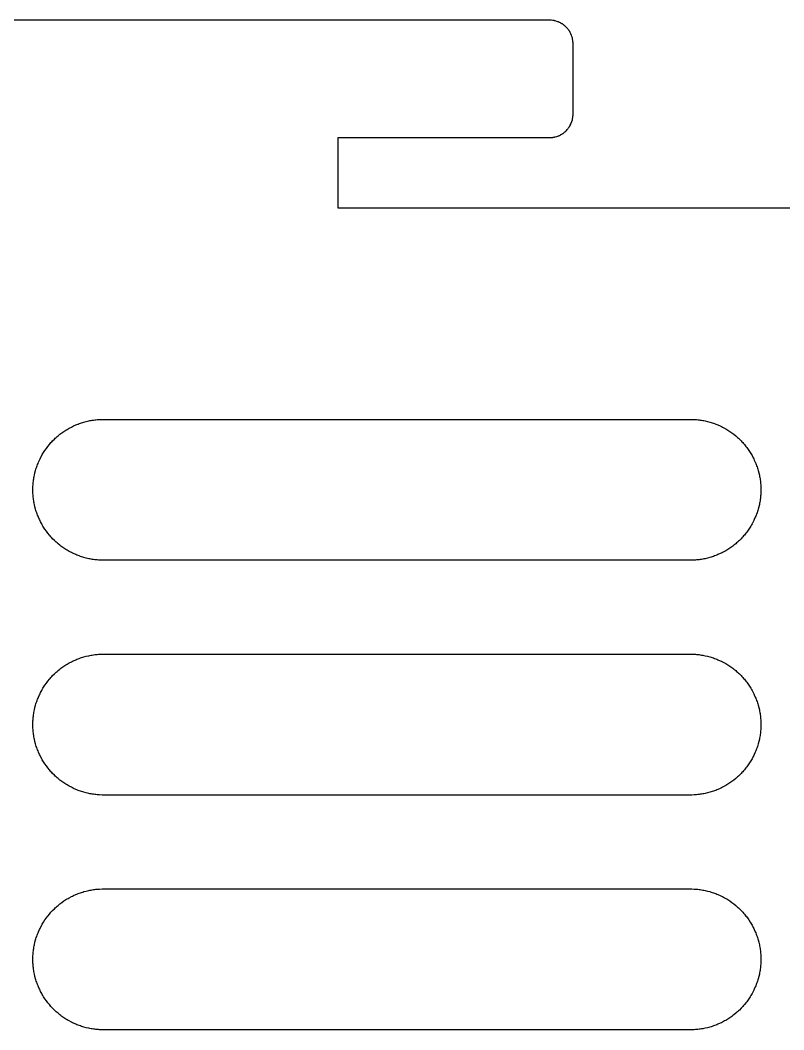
# Model space of a CAD drawing. Header units: metres. Extents: x 0 to 195, y 0 to 100.
# Drawn here: x 21.46 to 53.98, y 57 to 100 of the extents above; entities that cross this region are included whole.
import ezdxf

# ---------------------------------------------------------------- set-up
doc = ezdxf.new("R2010")
doc.units = ezdxf.units.M

msp = doc.modelspace()

# ---------------------------------------------------------------- linework, layer by layer
for p, q in [((44.0176, 100), (8, 100)), ((44.0352, 99.999), (44.0176, 100)), ((44.0527, 99.999), (44.0352, 99.999)), ((44.0693, 99.998), (44.0527, 99.999)), ((44.1396, 99.9902), (44.0693, 99.998)), ((44.1562, 99.9873), (44.1396, 99.9902)), ((44.1738, 99.9844), (44.1562, 99.9873)), ((44.1904, 99.9814), (44.1738, 99.9844)), ((44.208, 99.9785), (44.1904, 99.9814)), ((44.2246, 99.9746), (44.208, 99.9785)), ((44.2422, 99.9707), (44.2246, 99.9746)), ((44.3086, 99.9512), (44.2422, 99.9707)), ((44.3584, 99.9336), (44.3086, 99.9512)), ((44.375, 99.9268), (44.3584, 99.9336)), ((44.3906, 99.9209), (44.375, 99.9268)), ((44.4062, 99.9131), (44.3906, 99.9209)), ((44.4229, 99.9062), (44.4062, 99.9131)), ((44.4697, 99.8828), (44.4229, 99.9062)), ((44.4844, 99.875), (44.4697, 99.8828)), ((44.5, 99.8662), (44.4844, 99.875)), ((44.5146, 99.8574), (44.5, 99.8662)), ((44.5303, 99.8477), (44.5146, 99.8574)), ((44.5449, 99.8389), (44.5303, 99.8477)), ((44.5596, 99.8291), (44.5449, 99.8389)), ((44.5732, 99.8193), (44.5596, 99.8291)), ((44.5879, 99.8086), (44.5732, 99.8193)), ((44.6016, 99.7988), (44.5879, 99.8086)), ((44.6289, 99.7773), (44.6016, 99.7988)), ((44.6426, 99.7656), (44.6289, 99.7773)), ((44.6562, 99.7549), (44.6426, 99.7656)), ((44.6943, 99.7197), (44.6562, 99.7549)), ((44.7197, 99.6943), (44.6943, 99.7197)), ((44.7549, 99.6562), (44.7197, 99.6943)), ((44.7656, 99.6426), (44.7549, 99.6562)), ((44.7773, 99.6289), (44.7656, 99.6426)), ((44.7988, 99.6016), (44.7773, 99.6289)), ((44.8086, 99.5879), (44.7988, 99.6016)), ((44.8193, 99.5732), (44.8086, 99.5879)), ((44.8291, 99.5596), (44.8193, 99.5732)), ((44.8389, 99.5449), (44.8291, 99.5596)), ((44.8477, 99.5303), (44.8389, 99.5449)), ((44.8574, 99.5146), (44.8477, 99.5303)), ((44.8662, 99.5), (44.8574, 99.5146)), ((44.875, 99.4844), (44.8662, 99.5)), ((44.8828, 99.4697), (44.875, 99.4844)), ((44.9062, 99.4229), (44.8828, 99.4697)), ((44.9131, 99.4062), (44.9062, 99.4229)), ((44.9209, 99.3906), (44.9131, 99.4062)), ((44.9268, 99.375), (44.9209, 99.3906)), ((44.9336, 99.3584), (44.9268, 99.375)), ((44.9512, 99.3086), (44.9336, 99.3584)), ((44.9707, 99.2422), (44.9512, 99.3086)), ((44.9746, 99.2246), (44.9707, 99.2422)), ((44.9785, 99.208), (44.9746, 99.2246)), ((44.9814, 99.1904), (44.9785, 99.208)), ((44.9844, 99.1738), (44.9814, 99.1904)), ((44.9873, 99.1562), (44.9844, 99.1738)), ((44.9902, 99.1396), (44.9873, 99.1562)), ((44.998, 99.0693), (44.9902, 99.1396)), ((44.999, 99.0527), (44.998, 99.0693)), ((44.999, 99.0352), (44.999, 99.0527)), ((45, 99.0176), (44.999, 99.0352)), ((45, 95.9824), (45, 99.0176)), ((44.9902, 95.8604), (44.998, 95.9307)), ((44.998, 95.9307), (44.999, 95.9473)), ((44.999, 95.9648), (45, 95.9824)), ((44.999, 95.9473), (44.999, 95.9648)), ((44.8389, 95.4551), (44.8477, 95.4697)), ((44.8477, 95.4697), (44.8574, 95.4854)), ((44.8574, 95.4854), (44.8662, 95.5)), ((44.8662, 95.5), (44.875, 95.5156)), ((44.875, 95.5156), (44.8828, 95.5303)), ((44.8828, 95.5303), (44.9062, 95.5771)), ((44.9062, 95.5771), (44.9131, 95.5938)), ((44.9131, 95.5938), (44.9209, 95.6094)), ((44.9209, 95.6094), (44.9268, 95.625)), ((44.9268, 95.625), (44.9336, 95.6416)), ((44.9336, 95.6416), (44.9512, 95.6914)), ((44.9512, 95.6914), (44.9707, 95.7578)), ((44.9707, 95.7578), (44.9746, 95.7754)), ((44.9746, 95.7754), (44.9785, 95.792)), ((44.9785, 95.792), (44.9814, 95.8096)), ((44.9814, 95.8096), (44.9844, 95.8262)), ((44.9844, 95.8262), (44.9873, 95.8438)), ((44.9873, 95.8438), (44.9902, 95.8604)), ((44.2422, 95.0293), (44.3086, 95.0488)), ((44.3086, 95.0488), (44.3584, 95.0664)), ((44.3584, 95.0664), (44.375, 95.0732)), ((44.375, 95.0732), (44.3906, 95.0791)), ((44.3906, 95.0791), (44.4062, 95.0869)), ((44.4062, 95.0869), (44.4229, 95.0938)), ((44.4229, 95.0938), (44.4697, 95.1172)), ((44.4697, 95.1172), (44.4844, 95.125)), ((44.4844, 95.125), (44.5, 95.1338)), ((44.5, 95.1338), (44.5146, 95.1426)), ((44.5146, 95.1426), (44.5303, 95.1523)), ((44.5303, 95.1523), (44.5449, 95.1611)), ((44.5449, 95.1611), (44.5596, 95.1709)), ((44.5596, 95.1709), (44.5732, 95.1807)), ((44.5732, 95.1807), (44.5879, 95.1914)), ((44.5879, 95.1914), (44.6016, 95.2012)), ((44.6016, 95.2012), (44.6289, 95.2227)), ((44.6289, 95.2227), (44.6426, 95.2344)), ((44.6426, 95.2344), (44.6562, 95.2451)), ((44.6562, 95.2451), (44.6943, 95.2803)), ((44.6943, 95.2803), (44.7197, 95.3057)), ((44.7197, 95.3057), (44.7549, 95.3438)), ((44.7549, 95.3438), (44.7656, 95.3574)), ((44.7656, 95.3574), (44.7773, 95.3711)), ((44.7773, 95.3711), (44.7988, 95.3984)), ((44.7988, 95.3984), (44.8086, 95.4121)), ((44.8086, 95.4121), (44.8193, 95.4268)), ((44.8193, 95.4268), (44.8291, 95.4404)), ((44.8291, 95.4404), (44.8389, 95.4551)), ((35, 92), (35, 95)), ((35, 95), (44.0176, 95)), ((44.0176, 95), (44.0352, 95.001)), ((44.0352, 95.001), (44.0527, 95.001)), ((44.0527, 95.001), (44.0693, 95.002)), ((44.0693, 95.002), (44.1396, 95.0098)), ((44.1396, 95.0098), (44.1562, 95.0127)), ((44.1562, 95.0127), (44.1738, 95.0156)), ((44.1738, 95.0156), (44.1904, 95.0186)), ((44.1904, 95.0186), (44.208, 95.0215)), ((44.208, 95.0215), (44.2246, 95.0254)), ((44.2246, 95.0254), (44.2422, 95.0293)), ((55, 92), (35, 92)), ((24.7383, 82.9883), (24.791, 82.9932)), ((24.791, 82.9932), (24.8428, 82.9961)), ((24.8428, 82.9961), (24.9473, 83)), ((24.9473, 83), (50.0527, 83)), ((50.0527, 83), (50.1572, 82.9961)), ((50.1572, 82.9961), (50.209, 82.9932)), ((50.209, 82.9932), (50.2617, 82.9883)), ((23.4102, 82.5439), (23.4551, 82.5713)), ((23.4551, 82.5713), (23.5, 82.5977)), ((23.5, 82.5977), (23.5459, 82.624)), ((23.5459, 82.624), (23.6377, 82.6729)), ((23.6377, 82.6729), (23.6846, 82.6963)), ((23.6846, 82.6963), (23.7324, 82.7188)), ((23.7324, 82.7188), (23.8281, 82.7617)), ((23.8281, 82.7617), (23.876, 82.7812)), ((23.876, 82.7812), (23.9248, 82.8008)), ((23.9248, 82.8008), (23.9736, 82.8193)), ((23.9736, 82.8193), (24.0234, 82.8369)), ((24.0234, 82.8369), (24.0732, 82.8535)), ((24.0732, 82.8535), (24.123, 82.8691)), ((24.123, 82.8691), (24.1729, 82.8838)), ((24.1729, 82.8838), (24.2744, 82.9111)), ((24.2744, 82.9111), (24.376, 82.9346)), ((24.376, 82.9346), (24.4277, 82.9453)), ((24.4277, 82.9453), (24.4795, 82.9541)), ((24.4795, 82.9541), (24.5303, 82.9629)), ((24.5303, 82.9629), (24.582, 82.9707)), ((24.582, 82.9707), (24.6348, 82.9775)), ((24.6348, 82.9775), (24.6865, 82.9834)), ((24.6865, 82.9834), (24.7383, 82.9883)), ((50.2617, 82.9883), (50.3135, 82.9834)), ((50.3135, 82.9834), (50.3652, 82.9775)), ((50.3652, 82.9775), (50.418, 82.9707)), ((50.418, 82.9707), (50.4697, 82.9629)), ((50.4697, 82.9629), (50.5205, 82.9541)), ((50.5205, 82.9541), (50.5723, 82.9453)), ((50.5723, 82.9453), (50.624, 82.9346)), ((50.624, 82.9346), (50.7256, 82.9111)), ((50.7256, 82.9111), (50.8271, 82.8838)), ((50.8271, 82.8838), (50.877, 82.8691)), ((50.877, 82.8691), (50.9268, 82.8535)), ((50.9268, 82.8535), (50.9766, 82.8369)), ((50.9766, 82.8369), (51.0264, 82.8193)), ((51.0264, 82.8193), (51.0752, 82.8008)), ((51.0752, 82.8008), (51.124, 82.7812)), ((51.124, 82.7812), (51.1719, 82.7617)), ((51.1719, 82.7617), (51.2676, 82.7188)), ((51.2676, 82.7188), (51.3154, 82.6963)), ((51.3154, 82.6963), (51.3623, 82.6729)), ((51.3623, 82.6729), (51.4541, 82.624)), ((51.4541, 82.624), (51.5, 82.5977)), ((51.5, 82.5977), (51.5449, 82.5713)), ((51.5449, 82.5713), (51.5898, 82.5439)), ((22.8418, 82.084), (22.916, 82.1582)), ((22.916, 82.1582), (22.9541, 82.1943)), ((22.9541, 82.1943), (22.9922, 82.2295)), ((22.9922, 82.2295), (23.0322, 82.2637)), ((23.0322, 82.2637), (23.0713, 82.2979)), ((23.0713, 82.2979), (23.1533, 82.3643)), ((23.1533, 82.3643), (23.1943, 82.3955)), ((23.1943, 82.3955), (23.2363, 82.4268)), ((23.2363, 82.4268), (23.3223, 82.4873)), ((23.3223, 82.4873), (23.4102, 82.5439)), ((51.5898, 82.5439), (51.6777, 82.4873)), ((51.6777, 82.4873), (51.7637, 82.4268)), ((51.7637, 82.4268), (51.8057, 82.3955)), ((51.8057, 82.3955), (51.8467, 82.3643)), ((51.8467, 82.3643), (51.9287, 82.2979)), ((51.9287, 82.2979), (51.9678, 82.2637)), ((51.9678, 82.2637), (52.0078, 82.2295)), ((52.0078, 82.2295), (52.0459, 82.1943)), ((52.0459, 82.1943), (52.084, 82.1582)), ((52.084, 82.1582), (52.1582, 82.084)), ((22.5127, 81.6777), (22.5732, 81.7637)), ((22.5732, 81.7637), (22.6045, 81.8057)), ((22.6045, 81.8057), (22.6357, 81.8467)), ((22.6357, 81.8467), (22.7021, 81.9287)), ((22.7021, 81.9287), (22.7363, 81.9678)), ((22.7363, 81.9678), (22.7705, 82.0078)), ((22.7705, 82.0078), (22.8057, 82.0459)), ((22.8057, 82.0459), (22.8418, 82.084)), ((52.1582, 82.084), (52.1943, 82.0459)), ((52.1943, 82.0459), (52.2295, 82.0078)), ((52.2295, 82.0078), (52.2637, 81.9678)), ((52.2637, 81.9678), (52.2979, 81.9287)), ((52.2979, 81.9287), (52.3643, 81.8467)), ((52.3643, 81.8467), (52.3955, 81.8057)), ((52.3955, 81.8057), (52.4268, 81.7637)), ((52.4268, 81.7637), (52.4873, 81.6777)), ((22.2812, 81.2676), (22.3037, 81.3154)), ((22.3037, 81.3154), (22.3271, 81.3623)), ((22.3271, 81.3623), (22.376, 81.4541)), ((22.376, 81.4541), (22.4023, 81.5)), ((22.4023, 81.5), (22.4287, 81.5449)), ((22.4287, 81.5449), (22.4561, 81.5898)), ((22.4561, 81.5898), (22.5127, 81.6777)), ((52.4873, 81.6777), (52.5439, 81.5898)), ((52.5439, 81.5898), (52.5713, 81.5449)), ((52.5713, 81.5449), (52.5977, 81.5)), ((52.5977, 81.5), (52.624, 81.4541)), ((52.624, 81.4541), (52.6729, 81.3623)), ((52.6729, 81.3623), (52.6963, 81.3154)), ((52.6963, 81.3154), (52.7188, 81.2676)), ((22.1162, 80.8271), (22.1309, 80.877)), ((22.1309, 80.877), (22.1465, 80.9268)), ((22.1465, 80.9268), (22.1631, 80.9766)), ((22.1631, 80.9766), (22.1807, 81.0264)), ((22.1807, 81.0264), (22.1992, 81.0752)), ((22.1992, 81.0752), (22.2188, 81.124)), ((22.2188, 81.124), (22.2383, 81.1719)), ((22.2383, 81.1719), (22.2812, 81.2676)), ((52.7188, 81.2676), (52.7617, 81.1719)), ((52.7617, 81.1719), (52.7812, 81.124)), ((52.7812, 81.124), (52.8008, 81.0752)), ((52.8008, 81.0752), (52.8193, 81.0264)), ((52.8193, 81.0264), (52.8369, 80.9766)), ((52.8369, 80.9766), (52.8535, 80.9268)), ((52.8535, 80.9268), (52.8691, 80.877)), ((52.8691, 80.877), (52.8838, 80.8271)), ((22.0225, 80.3652), (22.0293, 80.418)), ((22.0293, 80.418), (22.0371, 80.4697)), ((22.0371, 80.4697), (22.0459, 80.5205)), ((22.0459, 80.5205), (22.0547, 80.5723)), ((22.0547, 80.5723), (22.0654, 80.624)), ((22.0654, 80.624), (22.0889, 80.7256)), ((22.0889, 80.7256), (22.1162, 80.8271)), ((52.8838, 80.8271), (52.9111, 80.7256)), ((52.9111, 80.7256), (52.9346, 80.624)), ((52.9346, 80.624), (52.9453, 80.5723)), ((52.9453, 80.5723), (52.9541, 80.5205)), ((52.9541, 80.5205), (52.9629, 80.4697)), ((52.9629, 80.4697), (52.9707, 80.418)), ((52.9707, 80.418), (52.9775, 80.3652)), ((22, 80.0527), (22.0039, 80.1572)), ((22, 79.9473), (22, 80.0527)), ((22.0039, 80.1572), (22.0068, 80.209)), ((22.0068, 80.209), (22.0117, 80.2617)), ((22.0117, 80.2617), (22.0166, 80.3135)), ((22.0166, 80.3135), (22.0225, 80.3652)), ((52.9775, 80.3652), (52.9834, 80.3135)), ((52.9834, 80.3135), (52.9883, 80.2617)), ((52.9883, 80.2617), (52.9932, 80.209)), ((52.9932, 80.209), (52.9961, 80.1572)), ((52.9961, 80.1572), (53, 80.0527)), ((53, 80.0527), (53, 79.9473)), ((22.0039, 79.8428), (22, 79.9473)), ((22.0068, 79.791), (22.0039, 79.8428)), ((22.0117, 79.7383), (22.0068, 79.791)), ((22.0166, 79.6865), (22.0117, 79.7383)), ((22.0225, 79.6348), (22.0166, 79.6865)), ((22.0293, 79.582), (22.0225, 79.6348)), ((22.0371, 79.5303), (22.0293, 79.582)), ((52.9707, 79.582), (52.9629, 79.5303)), ((52.9775, 79.6348), (52.9707, 79.582)), ((52.9834, 79.6865), (52.9775, 79.6348)), ((52.9883, 79.7383), (52.9834, 79.6865)), ((52.9932, 79.791), (52.9883, 79.7383)), ((52.9961, 79.8428), (52.9932, 79.791)), ((53, 79.9473), (52.9961, 79.8428)), ((22.0459, 79.4795), (22.0371, 79.5303)), ((22.0547, 79.4277), (22.0459, 79.4795)), ((22.0654, 79.376), (22.0547, 79.4277)), ((22.0889, 79.2744), (22.0654, 79.376)), ((22.1162, 79.1729), (22.0889, 79.2744)), ((22.1309, 79.123), (22.1162, 79.1729)), ((22.1465, 79.0732), (22.1309, 79.123)), ((52.8691, 79.123), (52.8535, 79.0732)), ((52.8838, 79.1729), (52.8691, 79.123)), ((52.9111, 79.2744), (52.8838, 79.1729)), ((52.9346, 79.376), (52.9111, 79.2744)), ((52.9453, 79.4277), (52.9346, 79.376)), ((52.9541, 79.4795), (52.9453, 79.4277)), ((52.9629, 79.5303), (52.9541, 79.4795)), ((22.1631, 79.0234), (22.1465, 79.0732)), ((22.1807, 78.9736), (22.1631, 79.0234)), ((22.1992, 78.9248), (22.1807, 78.9736)), ((22.2188, 78.876), (22.1992, 78.9248)), ((22.2383, 78.8281), (22.2188, 78.876)), ((22.2812, 78.7324), (22.2383, 78.8281)), ((22.3037, 78.6846), (22.2812, 78.7324)), ((52.7188, 78.7324), (52.6963, 78.6846)), ((52.7617, 78.8281), (52.7188, 78.7324)), ((52.7812, 78.876), (52.7617, 78.8281)), ((52.8008, 78.9248), (52.7812, 78.876)), ((52.8193, 78.9736), (52.8008, 78.9248)), ((52.8369, 79.0234), (52.8193, 78.9736)), ((52.8535, 79.0732), (52.8369, 79.0234)), ((22.3271, 78.6377), (22.3037, 78.6846)), ((22.376, 78.5459), (22.3271, 78.6377)), ((22.4023, 78.5), (22.376, 78.5459)), ((22.4287, 78.4551), (22.4023, 78.5)), ((22.4561, 78.4102), (22.4287, 78.4551)), ((22.5127, 78.3223), (22.4561, 78.4102)), ((22.5732, 78.2363), (22.5127, 78.3223)), ((52.4873, 78.3223), (52.4268, 78.2363)), ((52.5439, 78.4102), (52.4873, 78.3223)), ((52.5713, 78.4551), (52.5439, 78.4102)), ((52.5977, 78.5), (52.5713, 78.4551)), ((52.624, 78.5459), (52.5977, 78.5)), ((52.6729, 78.6377), (52.624, 78.5459)), ((52.6963, 78.6846), (52.6729, 78.6377)), ((22.6045, 78.1943), (22.5732, 78.2363)), ((22.6357, 78.1533), (22.6045, 78.1943)), ((22.7021, 78.0713), (22.6357, 78.1533)), ((22.7363, 78.0322), (22.7021, 78.0713)), ((22.7705, 77.9922), (22.7363, 78.0322)), ((22.8057, 77.9541), (22.7705, 77.9922)), ((22.8418, 77.916), (22.8057, 77.9541)), ((22.916, 77.8418), (22.8418, 77.916)), ((22.9541, 77.8057), (22.916, 77.8418)), ((52.084, 77.8418), (52.0459, 77.8057)), ((52.1582, 77.916), (52.084, 77.8418)), ((52.1943, 77.9541), (52.1582, 77.916)), ((52.2295, 77.9922), (52.1943, 77.9541)), ((52.2637, 78.0322), (52.2295, 77.9922)), ((52.2979, 78.0713), (52.2637, 78.0322)), ((52.3643, 78.1533), (52.2979, 78.0713)), ((52.3955, 78.1943), (52.3643, 78.1533)), ((52.4268, 78.2363), (52.3955, 78.1943)), ((22.9922, 77.7705), (22.9541, 77.8057)), ((23.0322, 77.7363), (22.9922, 77.7705)), ((23.0713, 77.7021), (23.0322, 77.7363)), ((23.1533, 77.6357), (23.0713, 77.7021)), ((23.1943, 77.6045), (23.1533, 77.6357)), ((23.2363, 77.5732), (23.1943, 77.6045)), ((23.3223, 77.5127), (23.2363, 77.5732)), ((23.4102, 77.4561), (23.3223, 77.5127)), ((23.4551, 77.4287), (23.4102, 77.4561)), ((23.5, 77.4023), (23.4551, 77.4287)), ((23.5459, 77.376), (23.5, 77.4023)), ((51.5, 77.4023), (51.4541, 77.376)), ((51.5449, 77.4287), (51.5, 77.4023)), ((51.5898, 77.4561), (51.5449, 77.4287)), ((51.6777, 77.5127), (51.5898, 77.4561)), ((51.7637, 77.5732), (51.6777, 77.5127)), ((51.8057, 77.6045), (51.7637, 77.5732)), ((51.8467, 77.6357), (51.8057, 77.6045)), ((51.9287, 77.7021), (51.8467, 77.6357)), ((51.9678, 77.7363), (51.9287, 77.7021)), ((52.0078, 77.7705), (51.9678, 77.7363)), ((52.0459, 77.8057), (52.0078, 77.7705)), ((23.6377, 77.3271), (23.5459, 77.376)), ((23.6846, 77.3037), (23.6377, 77.3271)), ((23.7324, 77.2812), (23.6846, 77.3037)), ((23.8281, 77.2383), (23.7324, 77.2812)), ((23.876, 77.2188), (23.8281, 77.2383)), ((23.9248, 77.1992), (23.876, 77.2188)), ((23.9736, 77.1807), (23.9248, 77.1992)), ((24.0234, 77.1631), (23.9736, 77.1807)), ((24.0732, 77.1465), (24.0234, 77.1631)), ((24.123, 77.1309), (24.0732, 77.1465)), ((24.1729, 77.1162), (24.123, 77.1309)), ((24.2744, 77.0889), (24.1729, 77.1162)), ((24.376, 77.0654), (24.2744, 77.0889)), ((24.4277, 77.0547), (24.376, 77.0654)), ((24.4795, 77.0459), (24.4277, 77.0547)), ((24.5303, 77.0371), (24.4795, 77.0459)), ((24.582, 77.0293), (24.5303, 77.0371)), ((24.6348, 77.0225), (24.582, 77.0293)), ((24.6865, 77.0166), (24.6348, 77.0225)), ((24.7383, 77.0117), (24.6865, 77.0166)), ((24.791, 77.0068), (24.7383, 77.0117)), ((24.8428, 77.0039), (24.791, 77.0068)), ((24.9473, 77), (24.8428, 77.0039)), ((50.0527, 77), (24.9473, 77)), ((50.1572, 77.0039), (50.0527, 77)), ((50.209, 77.0068), (50.1572, 77.0039)), ((50.2617, 77.0117), (50.209, 77.0068)), ((50.3135, 77.0166), (50.2617, 77.0117)), ((50.3652, 77.0225), (50.3135, 77.0166)), ((50.418, 77.0293), (50.3652, 77.0225)), ((50.4697, 77.0371), (50.418, 77.0293)), ((50.5205, 77.0459), (50.4697, 77.0371)), ((50.5723, 77.0547), (50.5205, 77.0459)), ((50.624, 77.0654), (50.5723, 77.0547)), ((50.7256, 77.0889), (50.624, 77.0654)), ((50.8271, 77.1162), (50.7256, 77.0889)), ((50.877, 77.1309), (50.8271, 77.1162)), ((50.9268, 77.1465), (50.877, 77.1309)), ((50.9766, 77.1631), (50.9268, 77.1465)), ((51.0264, 77.1807), (50.9766, 77.1631)), ((51.0752, 77.1992), (51.0264, 77.1807)), ((51.124, 77.2188), (51.0752, 77.1992)), ((51.1719, 77.2383), (51.124, 77.2188)), ((51.2676, 77.2812), (51.1719, 77.2383)), ((51.3154, 77.3037), (51.2676, 77.2812)), ((51.3623, 77.3271), (51.3154, 77.3037)), ((51.4541, 77.376), (51.3623, 77.3271)), ((23.5459, 72.624), (23.6377, 72.6729)), ((23.6377, 72.6729), (23.6846, 72.6963)), ((23.6846, 72.6963), (23.7324, 72.7188)), ((23.7324, 72.7188), (23.8281, 72.7617)), ((23.8281, 72.7617), (23.876, 72.7812)), ((23.876, 72.7812), (23.9248, 72.8008)), ((23.9248, 72.8008), (23.9736, 72.8193)), ((23.9736, 72.8193), (24.0234, 72.8369)), ((24.0234, 72.8369), (24.0732, 72.8535)), ((24.0732, 72.8535), (24.123, 72.8691)), ((24.123, 72.8691), (24.1729, 72.8838)), ((24.1729, 72.8838), (24.2744, 72.9111)), ((24.2744, 72.9111), (24.376, 72.9346)), ((24.376, 72.9346), (24.4277, 72.9453)), ((24.4277, 72.9453), (24.4795, 72.9541)), ((24.4795, 72.9541), (24.5303, 72.9629)), ((24.5303, 72.9629), (24.582, 72.9707)), ((24.582, 72.9707), (24.6348, 72.9775)), ((24.6348, 72.9775), (24.6865, 72.9834)), ((24.6865, 72.9834), (24.7383, 72.9883)), ((24.7383, 72.9883), (24.791, 72.9932)), ((24.791, 72.9932), (24.8428, 72.9961)), ((24.8428, 72.9961), (24.9473, 73)), ((24.9473, 73), (50.0527, 73)), ((50.0527, 73), (50.1572, 72.9961)), ((50.1572, 72.9961), (50.209, 72.9932)), ((50.209, 72.9932), (50.2617, 72.9883)), ((50.2617, 72.9883), (50.3135, 72.9834)), ((50.3135, 72.9834), (50.3652, 72.9775)), ((50.3652, 72.9775), (50.418, 72.9707)), ((50.418, 72.9707), (50.4697, 72.9629)), ((50.4697, 72.9629), (50.5205, 72.9541)), ((50.5205, 72.9541), (50.5723, 72.9453)), ((50.5723, 72.9453), (50.624, 72.9346)), ((50.624, 72.9346), (50.7256, 72.9111)), ((50.7256, 72.9111), (50.8271, 72.8838)), ((50.8271, 72.8838), (50.877, 72.8691)), ((50.877, 72.8691), (50.9268, 72.8535)), ((50.9268, 72.8535), (50.9766, 72.8369)), ((50.9766, 72.8369), (51.0264, 72.8193)), ((51.0264, 72.8193), (51.0752, 72.8008)), ((51.0752, 72.8008), (51.124, 72.7812)), ((51.124, 72.7812), (51.1719, 72.7617)), ((51.1719, 72.7617), (51.2676, 72.7188)), ((51.2676, 72.7188), (51.3154, 72.6963)), ((51.3154, 72.6963), (51.3623, 72.6729)), ((51.3623, 72.6729), (51.4541, 72.624)), ((22.9922, 72.2295), (23.0322, 72.2637)), ((23.0322, 72.2637), (23.0713, 72.2979)), ((23.0713, 72.2979), (23.1533, 72.3643)), ((23.1533, 72.3643), (23.1943, 72.3955)), ((23.1943, 72.3955), (23.2363, 72.4268)), ((23.2363, 72.4268), (23.3223, 72.4873)), ((23.3223, 72.4873), (23.4102, 72.5439)), ((23.4102, 72.5439), (23.4551, 72.5713)), ((23.4551, 72.5713), (23.5, 72.5977)), ((23.5, 72.5977), (23.5459, 72.624)), ((51.4541, 72.624), (51.5, 72.5977)), ((51.5, 72.5977), (51.5449, 72.5713)), ((51.5449, 72.5713), (51.5898, 72.5439)), ((51.5898, 72.5439), (51.6777, 72.4873)), ((51.6777, 72.4873), (51.7637, 72.4268)), ((51.7637, 72.4268), (51.8057, 72.3955)), ((51.8057, 72.3955), (51.8467, 72.3643)), ((51.8467, 72.3643), (51.9287, 72.2979)), ((51.9287, 72.2979), (51.9678, 72.2637)), ((51.9678, 72.2637), (52.0078, 72.2295)), ((22.6045, 71.8057), (22.6357, 71.8467)), ((22.6357, 71.8467), (22.7021, 71.9287)), ((22.7021, 71.9287), (22.7363, 71.9678)), ((22.7363, 71.9678), (22.7705, 72.0078)), ((22.7705, 72.0078), (22.8057, 72.0459)), ((22.8057, 72.0459), (22.8418, 72.084)), ((22.8418, 72.084), (22.916, 72.1582)), ((22.916, 72.1582), (22.9541, 72.1943)), ((22.9541, 72.1943), (22.9922, 72.2295)), ((52.0078, 72.2295), (52.0459, 72.1943)), ((52.0459, 72.1943), (52.084, 72.1582)), ((52.084, 72.1582), (52.1582, 72.084)), ((52.1582, 72.084), (52.1943, 72.0459)), ((52.1943, 72.0459), (52.2295, 72.0078)), ((52.2295, 72.0078), (52.2637, 71.9678)), ((52.2637, 71.9678), (52.2979, 71.9287)), ((52.2979, 71.9287), (52.3643, 71.8467)), ((52.3643, 71.8467), (52.3955, 71.8057)), ((22.3271, 71.3623), (22.376, 71.4541)), ((22.376, 71.4541), (22.4023, 71.5)), ((22.4023, 71.5), (22.4287, 71.5449)), ((22.4287, 71.5449), (22.4561, 71.5898)), ((22.4561, 71.5898), (22.5127, 71.6777)), ((22.5127, 71.6777), (22.5732, 71.7637)), ((22.5732, 71.7637), (22.6045, 71.8057)), ((52.3955, 71.8057), (52.4268, 71.7637)), ((52.4268, 71.7637), (52.4873, 71.6777)), ((52.4873, 71.6777), (52.5439, 71.5898)), ((52.5439, 71.5898), (52.5713, 71.5449)), ((52.5713, 71.5449), (52.5977, 71.5)), ((52.5977, 71.5), (52.624, 71.4541)), ((52.624, 71.4541), (52.6729, 71.3623)), ((22.1465, 70.9268), (22.1631, 70.9766)), ((22.1631, 70.9766), (22.1807, 71.0264)), ((22.1807, 71.0264), (22.1992, 71.0752)), ((22.1992, 71.0752), (22.2188, 71.124)), ((22.2188, 71.124), (22.2383, 71.1719)), ((22.2383, 71.1719), (22.2812, 71.2676)), ((22.2812, 71.2676), (22.3037, 71.3154)), ((22.3037, 71.3154), (22.3271, 71.3623)), ((52.6729, 71.3623), (52.6963, 71.3154)), ((52.6963, 71.3154), (52.7188, 71.2676)), ((52.7188, 71.2676), (52.7617, 71.1719)), ((52.7617, 71.1719), (52.7812, 71.124)), ((52.7812, 71.124), (52.8008, 71.0752)), ((52.8008, 71.0752), (52.8193, 71.0264)), ((52.8193, 71.0264), (52.8369, 70.9766)), ((52.8369, 70.9766), (52.8535, 70.9268)), ((22.0371, 70.4697), (22.0459, 70.5205)), ((22.0459, 70.5205), (22.0547, 70.5723)), ((22.0547, 70.5723), (22.0654, 70.624)), ((22.0654, 70.624), (22.0889, 70.7256)), ((22.0889, 70.7256), (22.1162, 70.8271)), ((22.1162, 70.8271), (22.1309, 70.877)), ((22.1309, 70.877), (22.1465, 70.9268)), ((52.8535, 70.9268), (52.8691, 70.877)), ((52.8691, 70.877), (52.8838, 70.8271)), ((52.8838, 70.8271), (52.9111, 70.7256)), ((52.9111, 70.7256), (52.9346, 70.624)), ((52.9346, 70.624), (52.9453, 70.5723)), ((52.9453, 70.5723), (52.9541, 70.5205)), ((52.9541, 70.5205), (52.9629, 70.4697)), ((22, 70.0527), (22.0039, 70.1572)), ((22.0039, 70.1572), (22.0068, 70.209)), ((22.0068, 70.209), (22.0117, 70.2617)), ((22.0117, 70.2617), (22.0166, 70.3135)), ((22.0166, 70.3135), (22.0225, 70.3652)), ((22.0225, 70.3652), (22.0293, 70.418)), ((22.0293, 70.418), (22.0371, 70.4697)), ((52.9629, 70.4697), (52.9707, 70.418)), ((52.9707, 70.418), (52.9775, 70.3652)), ((52.9775, 70.3652), (52.9834, 70.3135)), ((52.9834, 70.3135), (52.9883, 70.2617)), ((52.9883, 70.2617), (52.9932, 70.209)), ((52.9932, 70.209), (52.9961, 70.1572)), ((52.9961, 70.1572), (53, 70.0527)), ((22, 69.9473), (22, 70.0527)), ((22.0039, 69.8428), (22, 69.9473)), ((22.0068, 69.791), (22.0039, 69.8428)), ((22.0117, 69.7383), (22.0068, 69.791)), ((22.0166, 69.6865), (22.0117, 69.7383)), ((22.0225, 69.6348), (22.0166, 69.6865)), ((52.9834, 69.6865), (52.9775, 69.6348)), ((52.9883, 69.7383), (52.9834, 69.6865)), ((52.9932, 69.791), (52.9883, 69.7383)), ((52.9961, 69.8428), (52.9932, 69.791)), ((53, 69.9473), (52.9961, 69.8428)), ((53, 70.0527), (53, 69.9473)), ((22.0293, 69.582), (22.0225, 69.6348)), ((22.0371, 69.5303), (22.0293, 69.582)), ((22.0459, 69.4795), (22.0371, 69.5303)), ((22.0547, 69.4277), (22.0459, 69.4795)), ((22.0654, 69.376), (22.0547, 69.4277)), ((22.0889, 69.2744), (22.0654, 69.376)), ((22.1162, 69.1729), (22.0889, 69.2744)), ((52.9111, 69.2744), (52.8838, 69.1729)), ((52.9346, 69.376), (52.9111, 69.2744)), ((52.9453, 69.4277), (52.9346, 69.376)), ((52.9541, 69.4795), (52.9453, 69.4277)), ((52.9629, 69.5303), (52.9541, 69.4795)), ((52.9707, 69.582), (52.9629, 69.5303)), ((52.9775, 69.6348), (52.9707, 69.582)), ((22.1309, 69.123), (22.1162, 69.1729)), ((22.1465, 69.0732), (22.1309, 69.123)), ((22.1631, 69.0234), (22.1465, 69.0732)), ((22.1807, 68.9736), (22.1631, 69.0234)), ((22.1992, 68.9248), (22.1807, 68.9736)), ((22.2188, 68.876), (22.1992, 68.9248)), ((22.2383, 68.8281), (22.2188, 68.876)), ((22.2812, 68.7324), (22.2383, 68.8281)), ((52.7617, 68.8281), (52.7188, 68.7324)), ((52.7812, 68.876), (52.7617, 68.8281)), ((52.8008, 68.9248), (52.7812, 68.876)), ((52.8193, 68.9736), (52.8008, 68.9248)), ((52.8369, 69.0234), (52.8193, 68.9736)), ((52.8535, 69.0732), (52.8369, 69.0234)), ((52.8691, 69.123), (52.8535, 69.0732)), ((52.8838, 69.1729), (52.8691, 69.123)), ((22.3037, 68.6846), (22.2812, 68.7324)), ((22.3271, 68.6377), (22.3037, 68.6846)), ((22.376, 68.5459), (22.3271, 68.6377)), ((22.4023, 68.5), (22.376, 68.5459)), ((22.4287, 68.4551), (22.4023, 68.5)), ((22.4561, 68.4102), (22.4287, 68.4551)), ((22.5127, 68.3223), (22.4561, 68.4102)), ((52.5439, 68.4102), (52.4873, 68.3223)), ((52.5713, 68.4551), (52.5439, 68.4102)), ((52.5977, 68.5), (52.5713, 68.4551)), ((52.624, 68.5459), (52.5977, 68.5)), ((52.6729, 68.6377), (52.624, 68.5459)), ((52.6963, 68.6846), (52.6729, 68.6377)), ((52.7188, 68.7324), (52.6963, 68.6846)), ((22.5732, 68.2363), (22.5127, 68.3223)), ((22.6045, 68.1943), (22.5732, 68.2363)), ((22.6357, 68.1533), (22.6045, 68.1943)), ((22.7021, 68.0713), (22.6357, 68.1533)), ((22.7363, 68.0322), (22.7021, 68.0713)), ((22.7705, 67.9922), (22.7363, 68.0322)), ((22.8057, 67.9541), (22.7705, 67.9922)), ((22.8418, 67.916), (22.8057, 67.9541)), ((52.1943, 67.9541), (52.1582, 67.916)), ((52.2295, 67.9922), (52.1943, 67.9541)), ((52.2637, 68.0322), (52.2295, 67.9922)), ((52.2979, 68.0713), (52.2637, 68.0322)), ((52.3643, 68.1533), (52.2979, 68.0713)), ((52.3955, 68.1943), (52.3643, 68.1533)), ((52.4268, 68.2363), (52.3955, 68.1943)), ((52.4873, 68.3223), (52.4268, 68.2363)), ((22.916, 67.8418), (22.8418, 67.916)), ((22.9541, 67.8057), (22.916, 67.8418)), ((22.9922, 67.7705), (22.9541, 67.8057)), ((23.0322, 67.7363), (22.9922, 67.7705)), ((23.0713, 67.7021), (23.0322, 67.7363)), ((23.1533, 67.6357), (23.0713, 67.7021)), ((23.1943, 67.6045), (23.1533, 67.6357)), ((23.2363, 67.5732), (23.1943, 67.6045)), ((23.3223, 67.5127), (23.2363, 67.5732)), ((23.4102, 67.4561), (23.3223, 67.5127)), ((51.6777, 67.5127), (51.5898, 67.4561)), ((51.7637, 67.5732), (51.6777, 67.5127)), ((51.8057, 67.6045), (51.7637, 67.5732)), ((51.8467, 67.6357), (51.8057, 67.6045)), ((51.9287, 67.7021), (51.8467, 67.6357)), ((51.9678, 67.7363), (51.9287, 67.7021)), ((52.0078, 67.7705), (51.9678, 67.7363)), ((52.0459, 67.8057), (52.0078, 67.7705)), ((52.084, 67.8418), (52.0459, 67.8057)), ((52.1582, 67.916), (52.084, 67.8418)), ((23.4551, 67.4287), (23.4102, 67.4561)), ((23.5, 67.4023), (23.4551, 67.4287)), ((23.5459, 67.376), (23.5, 67.4023)), ((23.6377, 67.3271), (23.5459, 67.376)), ((23.6846, 67.3037), (23.6377, 67.3271)), ((23.7324, 67.2812), (23.6846, 67.3037)), ((23.8281, 67.2383), (23.7324, 67.2812)), ((23.876, 67.2188), (23.8281, 67.2383)), ((23.9248, 67.1992), (23.876, 67.2188)), ((23.9736, 67.1807), (23.9248, 67.1992)), ((24.0234, 67.1631), (23.9736, 67.1807)), ((24.0732, 67.1465), (24.0234, 67.1631)), ((24.123, 67.1309), (24.0732, 67.1465)), ((24.1729, 67.1162), (24.123, 67.1309)), ((24.2744, 67.0889), (24.1729, 67.1162)), ((24.376, 67.0654), (24.2744, 67.0889)), ((50.7256, 67.0889), (50.624, 67.0654)), ((50.8271, 67.1162), (50.7256, 67.0889)), ((50.877, 67.1309), (50.8271, 67.1162)), ((50.9268, 67.1465), (50.877, 67.1309)), ((50.9766, 67.1631), (50.9268, 67.1465)), ((51.0264, 67.1807), (50.9766, 67.1631)), ((51.0752, 67.1992), (51.0264, 67.1807)), ((51.124, 67.2188), (51.0752, 67.1992)), ((51.1719, 67.2383), (51.124, 67.2188)), ((51.2676, 67.2812), (51.1719, 67.2383)), ((51.3154, 67.3037), (51.2676, 67.2812)), ((51.3623, 67.3271), (51.3154, 67.3037)), ((51.4541, 67.376), (51.3623, 67.3271)), ((51.5, 67.4023), (51.4541, 67.376)), ((51.5449, 67.4287), (51.5, 67.4023)), ((51.5898, 67.4561), (51.5449, 67.4287)), ((24.4277, 67.0547), (24.376, 67.0654)), ((24.4795, 67.0459), (24.4277, 67.0547)), ((24.5303, 67.0371), (24.4795, 67.0459)), ((24.582, 67.0293), (24.5303, 67.0371)), ((24.6348, 67.0225), (24.582, 67.0293)), ((24.6865, 67.0166), (24.6348, 67.0225)), ((24.7383, 67.0117), (24.6865, 67.0166)), ((24.791, 67.0068), (24.7383, 67.0117)), ((24.8428, 67.0039), (24.791, 67.0068)), ((24.9473, 67), (24.8428, 67.0039)), ((50.0527, 67), (24.9473, 67)), ((50.1572, 67.0039), (50.0527, 67)), ((50.209, 67.0068), (50.1572, 67.0039)), ((50.2617, 67.0117), (50.209, 67.0068)), ((50.3135, 67.0166), (50.2617, 67.0117)), ((50.3652, 67.0225), (50.3135, 67.0166)), ((50.418, 67.0293), (50.3652, 67.0225)), ((50.4697, 67.0371), (50.418, 67.0293)), ((50.5205, 67.0459), (50.4697, 67.0371)), ((50.5723, 67.0547), (50.5205, 67.0459)), ((50.624, 67.0654), (50.5723, 67.0547)), ((23.8281, 62.7617), (23.876, 62.7812)), ((23.876, 62.7812), (23.9248, 62.8008)), ((23.9248, 62.8008), (23.9736, 62.8193)), ((23.9736, 62.8193), (24.0234, 62.8369)), ((24.0234, 62.8369), (24.0732, 62.8535)), ((24.0732, 62.8535), (24.123, 62.8691)), ((24.123, 62.8691), (24.1729, 62.8838)), ((24.1729, 62.8838), (24.2744, 62.9111)), ((24.2744, 62.9111), (24.376, 62.9346)), ((24.376, 62.9346), (24.4277, 62.9453)), ((24.4277, 62.9453), (24.4795, 62.9541)), ((24.4795, 62.9541), (24.5303, 62.9629)), ((24.5303, 62.9629), (24.582, 62.9707)), ((24.582, 62.9707), (24.6348, 62.9775)), ((24.6348, 62.9775), (24.6865, 62.9834)), ((24.6865, 62.9834), (24.7383, 62.9883)), ((24.7383, 62.9883), (24.791, 62.9932)), ((24.791, 62.9932), (24.8428, 62.9961)), ((24.8428, 62.9961), (24.9473, 63)), ((24.9473, 63), (50.0527, 63)), ((50.0527, 63), (50.1572, 62.9961)), ((50.1572, 62.9961), (50.209, 62.9932)), ((50.209, 62.9932), (50.2617, 62.9883)), ((50.2617, 62.9883), (50.3135, 62.9834)), ((50.3135, 62.9834), (50.3652, 62.9775)), ((50.3652, 62.9775), (50.418, 62.9707)), ((50.418, 62.9707), (50.4697, 62.9629)), ((50.4697, 62.9629), (50.5205, 62.9541)), ((50.5205, 62.9541), (50.5723, 62.9453)), ((50.5723, 62.9453), (50.624, 62.9346)), ((50.624, 62.9346), (50.7256, 62.9111)), ((50.7256, 62.9111), (50.8271, 62.8838)), ((50.8271, 62.8838), (50.877, 62.8691)), ((50.877, 62.8691), (50.9268, 62.8535)), ((50.9268, 62.8535), (50.9766, 62.8369)), ((50.9766, 62.8369), (51.0264, 62.8193)), ((51.0264, 62.8193), (51.0752, 62.8008)), ((51.0752, 62.8008), (51.124, 62.7812)), ((51.124, 62.7812), (51.1719, 62.7617)), ((23.0713, 62.2979), (23.1533, 62.3643)), ((23.1533, 62.3643), (23.1943, 62.3955)), ((23.1943, 62.3955), (23.2363, 62.4268)), ((23.2363, 62.4268), (23.3223, 62.4873)), ((23.3223, 62.4873), (23.4102, 62.5439)), ((23.4102, 62.5439), (23.4551, 62.5713)), ((23.4551, 62.5713), (23.5, 62.5977)), ((23.5, 62.5977), (23.5459, 62.624)), ((23.5459, 62.624), (23.6377, 62.6729)), ((23.6377, 62.6729), (23.6846, 62.6963)), ((23.6846, 62.6963), (23.7324, 62.7188)), ((23.7324, 62.7188), (23.8281, 62.7617)), ((51.1719, 62.7617), (51.2676, 62.7188)), ((51.2676, 62.7188), (51.3154, 62.6963)), ((51.3154, 62.6963), (51.3623, 62.6729)), ((51.3623, 62.6729), (51.4541, 62.624)), ((51.4541, 62.624), (51.5, 62.5977)), ((51.5, 62.5977), (51.5449, 62.5713)), ((51.5449, 62.5713), (51.5898, 62.5439)), ((51.5898, 62.5439), (51.6777, 62.4873)), ((51.6777, 62.4873), (51.7637, 62.4268)), ((51.7637, 62.4268), (51.8057, 62.3955)), ((51.8057, 62.3955), (51.8467, 62.3643)), ((51.8467, 62.3643), (51.9287, 62.2979)), ((22.6357, 61.8467), (22.7021, 61.9287)), ((22.7021, 61.9287), (22.7363, 61.9678)), ((22.7363, 61.9678), (22.7705, 62.0078)), ((22.7705, 62.0078), (22.8057, 62.0459)), ((22.8057, 62.0459), (22.8418, 62.084)), ((22.8418, 62.084), (22.916, 62.1582)), ((22.916, 62.1582), (22.9541, 62.1943)), ((22.9541, 62.1943), (22.9922, 62.2295)), ((22.9922, 62.2295), (23.0322, 62.2637)), ((23.0322, 62.2637), (23.0713, 62.2979)), ((51.9287, 62.2979), (51.9678, 62.2637)), ((51.9678, 62.2637), (52.0078, 62.2295)), ((52.0078, 62.2295), (52.0459, 62.1943)), ((52.0459, 62.1943), (52.084, 62.1582)), ((52.084, 62.1582), (52.1582, 62.084)), ((52.1582, 62.084), (52.1943, 62.0459)), ((52.1943, 62.0459), (52.2295, 62.0078)), ((52.2295, 62.0078), (52.2637, 61.9678)), ((52.2637, 61.9678), (52.2979, 61.9287)), ((52.2979, 61.9287), (52.3643, 61.8467)), ((22.376, 61.4541), (22.4023, 61.5)), ((22.4023, 61.5), (22.4287, 61.5449)), ((22.4287, 61.5449), (22.4561, 61.5898)), ((22.4561, 61.5898), (22.5127, 61.6777)), ((22.5127, 61.6777), (22.5732, 61.7637)), ((22.5732, 61.7637), (22.6045, 61.8057)), ((22.6045, 61.8057), (22.6357, 61.8467)), ((52.3643, 61.8467), (52.3955, 61.8057)), ((52.3955, 61.8057), (52.4268, 61.7637)), ((52.4268, 61.7637), (52.4873, 61.6777)), ((52.4873, 61.6777), (52.5439, 61.5898)), ((52.5439, 61.5898), (52.5713, 61.5449)), ((52.5713, 61.5449), (52.5977, 61.5)), ((52.5977, 61.5), (52.624, 61.4541)), ((22.1807, 61.0264), (22.1992, 61.0752)), ((22.1992, 61.0752), (22.2188, 61.124)), ((22.2188, 61.124), (22.2383, 61.1719)), ((22.2383, 61.1719), (22.2812, 61.2676)), ((22.2812, 61.2676), (22.3037, 61.3154)), ((22.3037, 61.3154), (22.3271, 61.3623)), ((22.3271, 61.3623), (22.376, 61.4541)), ((52.624, 61.4541), (52.6729, 61.3623)), ((52.6729, 61.3623), (52.6963, 61.3154)), ((52.6963, 61.3154), (52.7188, 61.2676)), ((52.7188, 61.2676), (52.7617, 61.1719)), ((52.7617, 61.1719), (52.7812, 61.124)), ((52.7812, 61.124), (52.8008, 61.0752)), ((52.8008, 61.0752), (52.8193, 61.0264)), ((22.0654, 60.624), (22.0889, 60.7256)), ((22.0889, 60.7256), (22.1162, 60.8271)), ((22.1162, 60.8271), (22.1309, 60.877)), ((22.1309, 60.877), (22.1465, 60.9268)), ((22.1465, 60.9268), (22.1631, 60.9766)), ((22.1631, 60.9766), (22.1807, 61.0264)), ((52.8193, 61.0264), (52.8369, 60.9766)), ((52.8369, 60.9766), (52.8535, 60.9268)), ((52.8535, 60.9268), (52.8691, 60.877)), ((52.8691, 60.877), (52.8838, 60.8271)), ((52.8838, 60.8271), (52.9111, 60.7256)), ((52.9111, 60.7256), (52.9346, 60.624)), ((22.0039, 60.1572), (22.0068, 60.209)), ((22.0068, 60.209), (22.0117, 60.2617)), ((22.0117, 60.2617), (22.0166, 60.3135)), ((22.0166, 60.3135), (22.0225, 60.3652)), ((22.0225, 60.3652), (22.0293, 60.418)), ((22.0293, 60.418), (22.0371, 60.4697)), ((22.0371, 60.4697), (22.0459, 60.5205)), ((22.0459, 60.5205), (22.0547, 60.5723)), ((22.0547, 60.5723), (22.0654, 60.624)), ((52.9346, 60.624), (52.9453, 60.5723)), ((52.9453, 60.5723), (52.9541, 60.5205)), ((52.9541, 60.5205), (52.9629, 60.4697)), ((52.9629, 60.4697), (52.9707, 60.418)), ((52.9707, 60.418), (52.9775, 60.3652)), ((52.9775, 60.3652), (52.9834, 60.3135)), ((52.9834, 60.3135), (52.9883, 60.2617)), ((52.9883, 60.2617), (52.9932, 60.209)), ((52.9932, 60.209), (52.9961, 60.1572)), ((22, 60.0527), (22.0039, 60.1572)), ((22, 59.9473), (22, 60.0527)), ((22.0039, 59.8428), (22, 59.9473)), ((22.0068, 59.791), (22.0039, 59.8428)), ((22.0117, 59.7383), (22.0068, 59.791)), ((52.9932, 59.791), (52.9883, 59.7383)), ((52.9961, 59.8428), (52.9932, 59.791)), ((52.9961, 60.1572), (53, 60.0527)), ((53, 59.9473), (52.9961, 59.8428)), ((53, 60.0527), (53, 59.9473)), ((22.0166, 59.6865), (22.0117, 59.7383)), ((22.0225, 59.6348), (22.0166, 59.6865)), ((22.0293, 59.582), (22.0225, 59.6348)), ((22.0371, 59.5303), (22.0293, 59.582)), ((22.0459, 59.4795), (22.0371, 59.5303)), ((22.0547, 59.4277), (22.0459, 59.4795)), ((22.0654, 59.376), (22.0547, 59.4277)), ((22.0889, 59.2744), (22.0654, 59.376)), ((52.9346, 59.376), (52.9111, 59.2744)), ((52.9453, 59.4277), (52.9346, 59.376)), ((52.9541, 59.4795), (52.9453, 59.4277)), ((52.9629, 59.5303), (52.9541, 59.4795)), ((52.9707, 59.582), (52.9629, 59.5303)), ((52.9775, 59.6348), (52.9707, 59.582)), ((52.9834, 59.6865), (52.9775, 59.6348)), ((52.9883, 59.7383), (52.9834, 59.6865)), ((22.1162, 59.1729), (22.0889, 59.2744)), ((22.1309, 59.123), (22.1162, 59.1729)), ((22.1465, 59.0732), (22.1309, 59.123)), ((22.1631, 59.0234), (22.1465, 59.0732)), ((22.1807, 58.9736), (22.1631, 59.0234)), ((22.1992, 58.9248), (22.1807, 58.9736)), ((22.2188, 58.876), (22.1992, 58.9248)), ((52.8008, 58.9248), (52.7812, 58.876)), ((52.8193, 58.9736), (52.8008, 58.9248)), ((52.8369, 59.0234), (52.8193, 58.9736)), ((52.8535, 59.0732), (52.8369, 59.0234)), ((52.8691, 59.123), (52.8535, 59.0732)), ((52.8838, 59.1729), (52.8691, 59.123)), ((52.9111, 59.2744), (52.8838, 59.1729)), ((22.2383, 58.8281), (22.2188, 58.876)), ((22.2812, 58.7324), (22.2383, 58.8281)), ((22.3037, 58.6846), (22.2812, 58.7324)), ((22.3271, 58.6377), (22.3037, 58.6846)), ((22.376, 58.5459), (22.3271, 58.6377)), ((22.4023, 58.5), (22.376, 58.5459)), ((22.4287, 58.4551), (22.4023, 58.5)), ((52.5977, 58.5), (52.5713, 58.4551)), ((52.624, 58.5459), (52.5977, 58.5)), ((52.6729, 58.6377), (52.624, 58.5459)), ((52.6963, 58.6846), (52.6729, 58.6377)), ((52.7188, 58.7324), (52.6963, 58.6846)), ((52.7617, 58.8281), (52.7188, 58.7324)), ((52.7812, 58.876), (52.7617, 58.8281)), ((22.4561, 58.4102), (22.4287, 58.4551)), ((22.5127, 58.3223), (22.4561, 58.4102)), ((22.5732, 58.2363), (22.5127, 58.3223)), ((22.6045, 58.1943), (22.5732, 58.2363)), ((22.6357, 58.1533), (22.6045, 58.1943)), ((22.7021, 58.0713), (22.6357, 58.1533)), ((22.7363, 58.0322), (22.7021, 58.0713)), ((52.2979, 58.0713), (52.2637, 58.0322)), ((52.3643, 58.1533), (52.2979, 58.0713)), ((52.3955, 58.1943), (52.3643, 58.1533)), ((52.4268, 58.2363), (52.3955, 58.1943)), ((52.4873, 58.3223), (52.4268, 58.2363)), ((52.5439, 58.4102), (52.4873, 58.3223)), ((52.5713, 58.4551), (52.5439, 58.4102)), ((22.7705, 57.9922), (22.7363, 58.0322)), ((22.8057, 57.9541), (22.7705, 57.9922)), ((22.8418, 57.916), (22.8057, 57.9541)), ((22.916, 57.8418), (22.8418, 57.916)), ((22.9541, 57.8057), (22.916, 57.8418)), ((22.9922, 57.7705), (22.9541, 57.8057)), ((23.0322, 57.7363), (22.9922, 57.7705)), ((23.0713, 57.7021), (23.0322, 57.7363)), ((23.1533, 57.6357), (23.0713, 57.7021)), ((23.1943, 57.6045), (23.1533, 57.6357)), ((51.8467, 57.6357), (51.8057, 57.6045)), ((51.9287, 57.7021), (51.8467, 57.6357)), ((51.9678, 57.7363), (51.9287, 57.7021)), ((52.0078, 57.7705), (51.9678, 57.7363)), ((52.0459, 57.8057), (52.0078, 57.7705)), ((52.084, 57.8418), (52.0459, 57.8057)), ((52.1582, 57.916), (52.084, 57.8418)), ((52.1943, 57.9541), (52.1582, 57.916)), ((52.2295, 57.9922), (52.1943, 57.9541)), ((52.2637, 58.0322), (52.2295, 57.9922)), ((23.2363, 57.5732), (23.1943, 57.6045)), ((23.3223, 57.5127), (23.2363, 57.5732)), ((23.4102, 57.4561), (23.3223, 57.5127)), ((23.4551, 57.4287), (23.4102, 57.4561)), ((23.5, 57.4023), (23.4551, 57.4287)), ((23.5459, 57.376), (23.5, 57.4023)), ((23.6377, 57.3271), (23.5459, 57.376)), ((23.6846, 57.3037), (23.6377, 57.3271)), ((23.7324, 57.2812), (23.6846, 57.3037)), ((23.8281, 57.2383), (23.7324, 57.2812)), ((23.876, 57.2188), (23.8281, 57.2383)), ((23.9248, 57.1992), (23.876, 57.2188)), ((23.9736, 57.1807), (23.9248, 57.1992)), ((51.0752, 57.1992), (51.0264, 57.1807)), ((51.124, 57.2188), (51.0752, 57.1992)), ((51.1719, 57.2383), (51.124, 57.2188)), ((51.2676, 57.2812), (51.1719, 57.2383)), ((51.3154, 57.3037), (51.2676, 57.2812)), ((51.3623, 57.3271), (51.3154, 57.3037)), ((51.4541, 57.376), (51.3623, 57.3271)), ((51.5, 57.4023), (51.4541, 57.376)), ((51.5449, 57.4287), (51.5, 57.4023)), ((51.5898, 57.4561), (51.5449, 57.4287)), ((51.6777, 57.5127), (51.5898, 57.4561)), ((51.7637, 57.5732), (51.6777, 57.5127)), ((51.8057, 57.6045), (51.7637, 57.5732)), ((24.0234, 57.1631), (23.9736, 57.1807)), ((24.0732, 57.1465), (24.0234, 57.1631)), ((24.123, 57.1309), (24.0732, 57.1465)), ((24.1729, 57.1162), (24.123, 57.1309)), ((24.2744, 57.0889), (24.1729, 57.1162)), ((24.376, 57.0654), (24.2744, 57.0889)), ((24.4277, 57.0547), (24.376, 57.0654)), ((24.4795, 57.0459), (24.4277, 57.0547)), ((24.5303, 57.0371), (24.4795, 57.0459)), ((24.582, 57.0293), (24.5303, 57.0371)), ((24.6348, 57.0225), (24.582, 57.0293)), ((24.6865, 57.0166), (24.6348, 57.0225)), ((24.7383, 57.0117), (24.6865, 57.0166)), ((24.791, 57.0068), (24.7383, 57.0117)), ((24.8428, 57.0039), (24.791, 57.0068)), ((24.9473, 57), (24.8428, 57.0039)), ((50.0527, 57), (24.9473, 57)), ((50.1572, 57.0039), (50.0527, 57)), ((50.209, 57.0068), (50.1572, 57.0039)), ((50.2617, 57.0117), (50.209, 57.0068)), ((50.3135, 57.0166), (50.2617, 57.0117)), ((50.3652, 57.0225), (50.3135, 57.0166)), ((50.418, 57.0293), (50.3652, 57.0225)), ((50.4697, 57.0371), (50.418, 57.0293)), ((50.5205, 57.0459), (50.4697, 57.0371)), ((50.5723, 57.0547), (50.5205, 57.0459)), ((50.624, 57.0654), (50.5723, 57.0547)), ((50.7256, 57.0889), (50.624, 57.0654)), ((50.8271, 57.1162), (50.7256, 57.0889)), ((50.877, 57.1309), (50.8271, 57.1162)), ((50.9268, 57.1465), (50.877, 57.1309)), ((50.9766, 57.1631), (50.9268, 57.1465)), ((51.0264, 57.1807), (50.9766, 57.1631))]:
    msp.add_line(p, q)

doc.saveas('drawing.dxf')
